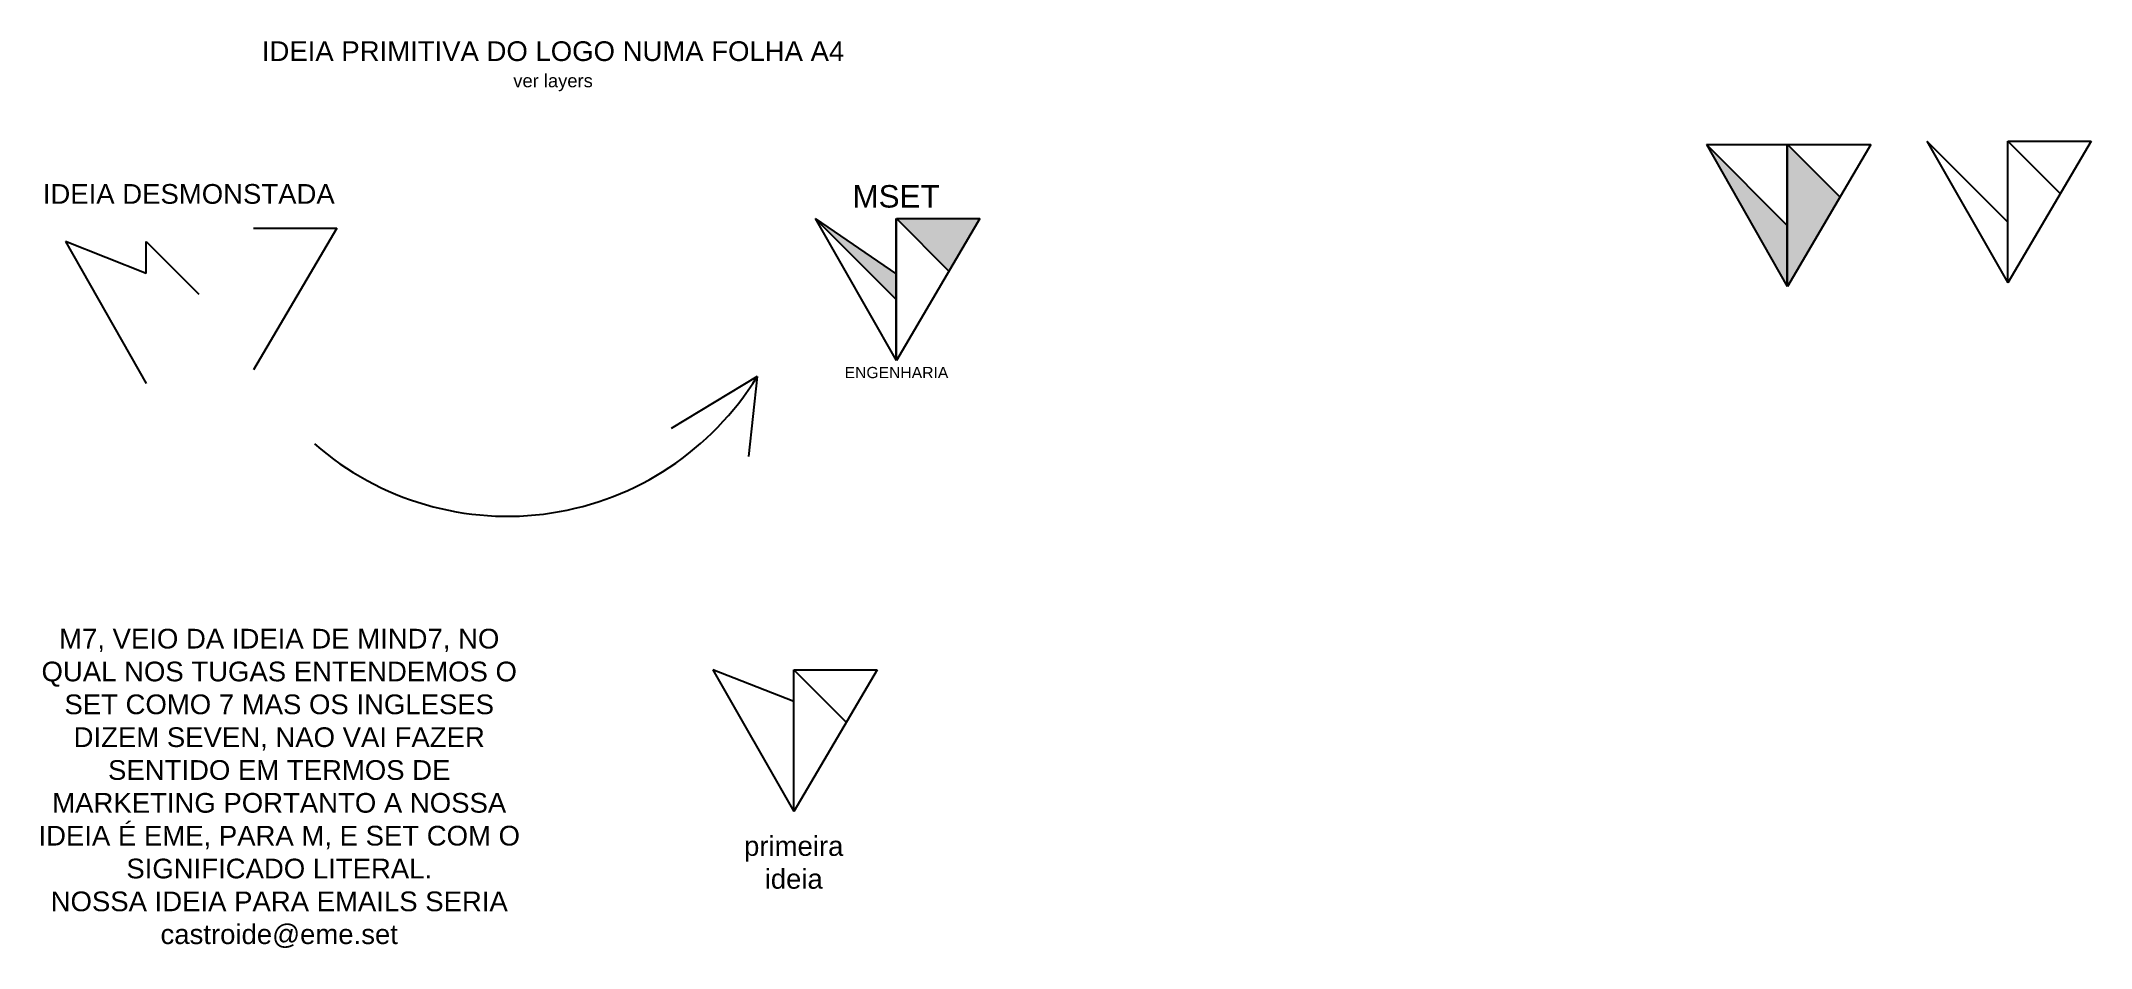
# Model space of a CAD drawing. Header units: millimetres. Extents: x -75 to 237, y -66 to 72.
import ezdxf

# ---------------------------------------------------------------- set-up
doc = ezdxf.new("R2010")
doc.units = ezdxf.units.MM
doc.layers.add('folhaa4', color=250, linetype='Continuous')
doc.layers.add('logo4', color=7, linetype='Continuous')
doc.styles.get("Standard").update_dxf_attribs({"font": 'arial.ttf'})

msp = doc.modelspace()

# ---------------------------------------------------------------- hatches: boundary and pattern name
at = {"true_color": 0xffffff, "transparency": 33554531}
h = msp.add_hatch(color=7, dxfattribs=at)
h.dxf.hatch_style = 1
h.set_gradient(rotation=245)
h.paths.add_polyline_path([(190.62, 34.8), (190.62, 44.08), (178.31, 56.39)])
h = msp.add_hatch(color=7, dxfattribs=at)
h.dxf.hatch_style = 1
h.set_gradient(rotation=245)
h.paths.add_polyline_path([(190.68, 56.39), (190.68, 34.8), (198.67, 48.4)])
at = {"layer": 'logo4', "true_color": 0xffffff, "transparency": 33554531}
h = msp.add_hatch(color=7, dxfattribs=at)
h.dxf.hatch_style = 1
h.set_gradient(rotation=245)
h.paths.add_polyline_path([(54.95, 45.12), (62.94, 37.13), (67.64, 45.12)])
h.paths.add_polyline_path([(54.89, 36.71), (42.58, 45.12), (54.89, 32.81)])

# ---------------------------------------------------------------- linework, layer by layer
at = {"color": 7, "true_color": 0xffffff}
msp.add_line((178.31, 56.39), (190.62, 34.8), dxfattribs=at)
for p, q in [((178.31, 56.39), (190.62, 44.08)), ((178.31, 56.39), (190.62, 56.39)), ((190.62, 34.8), (190.62, 56.39)), ((190.68, 56.39), (203.37, 56.39)), ((203.37, 56.39), (190.68, 34.8)), ((190.68, 56.39), (198.67, 48.4)), ((190.68, 34.8), (190.68, 56.39)), ((211.9, 56.91), (224.21, 35.33)), ((211.9, 56.91), (224.21, 44.6)), ((224.21, 56.91), (236.9, 56.91)), ((236.9, 56.91), (224.21, 35.33)), ((224.21, 35.33), (224.21, 56.91)), ((224.21, 56.91), (232.2, 48.92)), ((190.62, 44.08), (190.62, 34.8)), ((-71.63, 41.61), (-59.32, 20.02)), ((-59.32, 36.77), (-71.63, 41.61)), ((-59.32, 36.77), (-59.32, 41.61)), ((-59.32, 41.61), (-51.33, 33.62)), ((-42.97, 43.65), (-30.28, 43.65)), ((-30.28, 43.65), (-42.97, 22.07)), ((33.72, 21.05), (20.62, 13.16)), ((33.72, 21.05), (32.39, 8.88)), ((26.99, -23.59), (39.3, -45.18)), ((39.3, -28.44), (26.99, -23.59)), ((39.3, -23.59), (51.99, -23.59)), ((51.99, -23.59), (39.3, -45.18)), ((39.3, -45.18), (39.3, -23.59)), ((39.3, -23.59), (47.29, -31.59))]:
    msp.add_line(p, q)
msp.add_arc((-4.32, 44.44), 44.65, 228.8886, 328.4115)
at = {"layer": 'logo4'}
for p, q in [((42.58, 45.12), (54.89, 23.53)), ((42.58, 45.12), (54.89, 32.81)), ((42.58, 45.12), (54.95, 36.67)), ((54.89, 23.53), (54.89, 45.12)), ((54.95, 45.12), (67.64, 45.12)), ((67.64, 45.12), (54.95, 23.53)), ((54.95, 45.12), (62.94, 37.13)), ((54.95, 23.53), (54.95, 45.12)), ((54.89, 32.81), (54.89, 23.53))]:
    msp.add_line(p, q, dxfattribs=at)

# ---------------------------------------------------------------- texts
at = {"attachment_point": 2}
for s, width, gutter_width, heights, insert, char_height in [('IDEIA DESMONSTADA', 104.2898, 12.5, [3.1], (-52.85, 50.38), 3), ('MSET ', 46.2421, 25, [6.21], (54.89, 50.22), 3.42), ('M7, VEIO DA IDEIA DE MIND7, NO QUAL NOS TUGAS ENTENDEMOS O SET COMO 7 MAS OS INGLESES DIZEM SEVEN, NAO VAI FAZER SENTIDO EM TERMOS DE MARKETING PORTANTO A NOSSA IDEIA É EME, PARA M, E SET COM O SIGNIFICADO LITERAL.\\PNOSSA IDEIA PARA EMAILS SERIA\\Pcastroide@eme.set', 75.6709, 12.5, [67.39], (-39.07, -17.35), 3), ('primeira ideia', 23.121, 12.5, [22.41], (39.3, -48.93), 3)]:
    msp.add_mtext_dynamic_manual_height_columns(s, width=width, gutter_width=gutter_width, heights=heights, dxfattribs=dict(at, insert=insert, char_height=char_height))
at = {"insert": (54.95, 22.53), "char_height": 1.71, "width": 12.3542, "attachment_point": 2}
msp.add_mtext('ENGENHARIA ', dxfattribs=at)
at = {"layer": 'folhaa4', "insert": (2.64, 72.12), "char_height": 3, "attachment_point": 2}
msp.add_mtext_dynamic_manual_height_columns('IDEIA PRIMITIVA DO LOGO NUMA FOLHA A4\\P{\\H0.66667x;\\C1;ver layers}', width=104.2898, gutter_width=12.5, heights=[14.13], dxfattribs=at)

doc.saveas('drawing.dxf')
